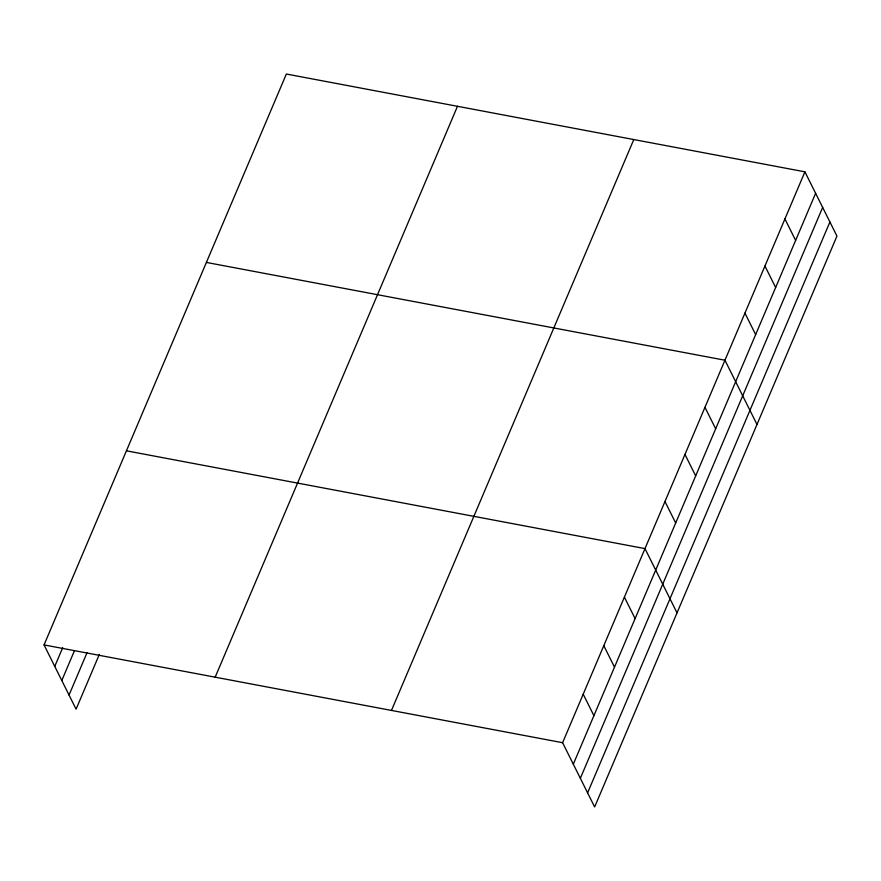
<?xml version="1.0" encoding="UTF-8"?>
<svg xmlns="http://www.w3.org/2000/svg" width="881" height="881" viewBox="0 0 881 881"><rect width="100%" height="100%" fill="white"/><g stroke="black" fill="none" stroke-linecap="round" stroke-linejoin="round"><path stroke-width="1.32" d="M99.322 654.429L76.085 709.172L44.05 644.914L286.358 74.026L804.915 171.828L836.95 236.086L594.642 806.974L562.607 742.705L804.915 171.828M54.754 666.388L62.683 647.722M61.802 680.506L74.467 650.652M69.048 695.054L87.01 652.755M215.173 677.181L457.481 106.304M391.483 710.438L633.791 139.55M573.311 764.19L815.619 193.302M580.359 778.308L822.656 207.42M587.605 792.845L829.913 221.968M206.396 262.428L724.953 360.219L756.988 424.477M126.435 450.819L644.991 548.61L677.026 612.868M44.05 644.914L562.607 742.705M784.916 218.929L795.631 240.403M764.928 266.018L775.643 287.503M744.941 313.118L755.645 334.593M704.965 407.319L715.669 428.794M684.966 454.409L695.682 475.894M664.979 501.509L675.683 522.984M624.398 597.131L635.102 618.605M603.793 645.663L614.509 667.137M583.2 694.184L593.915 715.658"/></g></svg>
